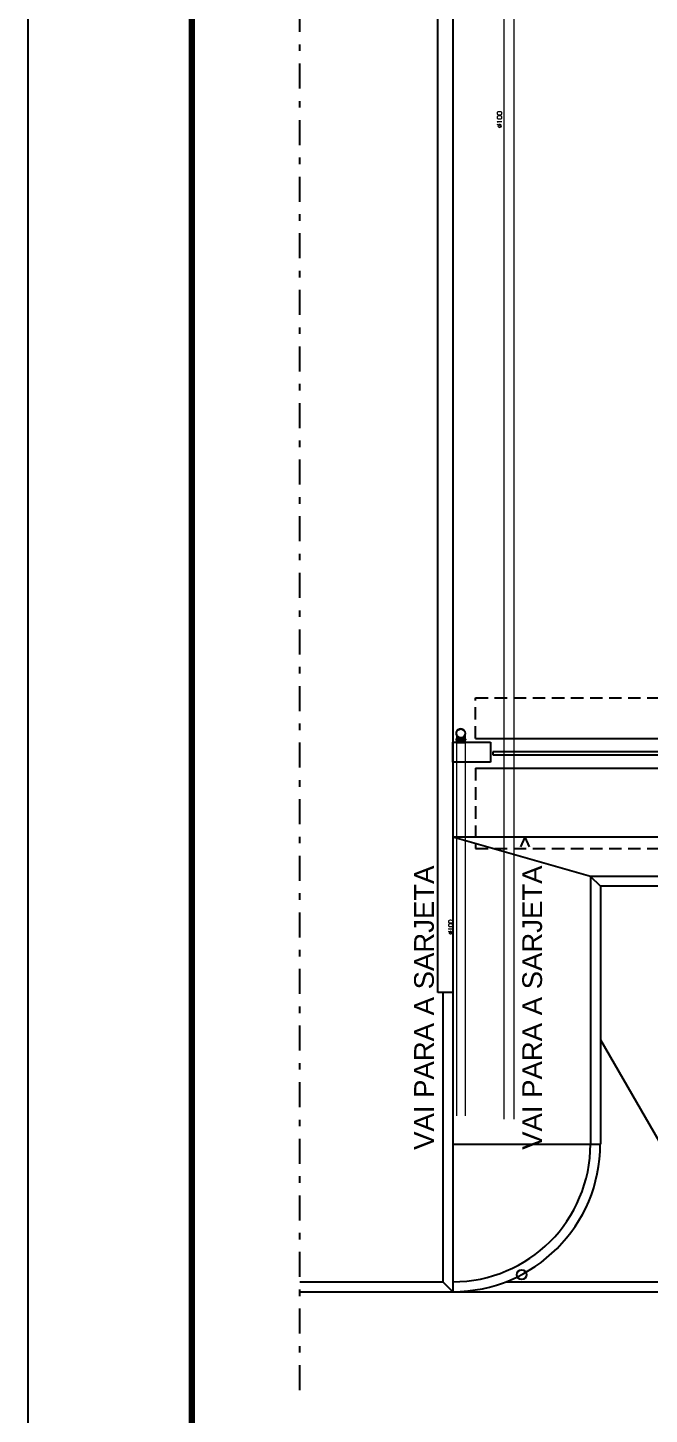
# Model space of a CAD drawing. Header units: millimetres. Extents: x 1573 to 2177, y 1587 to 1932.
# Drawn here: x 1884.45 to 1893.92, y 1888.43 to 1909.54 of the extents above; entities that cross this region are included whole.
import ezdxf
from ezdxf.enums import TextEntityAlignment as Align

# ---------------------------------------------------------------- set-up
doc = ezdxf.new("R2010")
doc.units = ezdxf.units.MM
doc.header["$LTSCALE"] = 0.03
doc.linetypes.add('DASHDOT', pattern=[25.4, 12.7, -6.35, 0, -6.35])
doc.linetypes.add('HIDDEN', pattern=[9.525, 6.35, -3.175])
for name, color, linetype in [('-HIDRO', 8, 'Continuous'), ("PRANCHA - PROJETU'S", 7, 'Continuous'), ('Texto', 4, 'Continuous'), ('Texto-Tubos', 7, 'Continuous'), ('Tinterno', 9, 'Continuous')]:
    doc.layers.add(name, color=color, linetype=linetype)
doc.layers.add('TigreCad', color=2, linetype='Continuous', lineweight=13)
doc.styles.get("Standard").update_dxf_attribs({"font": 'arial.ttf'})
doc.styles.add('TCTUBOS-TXT', font='txt.shx')

# ---------------------------------------------------------------- blocks, each defined once
blk = doc.blocks.new('ADFSGASDFG')
at = {"layer": "PRANCHA - PROJETU'S", "color": 1}
blk.add_line((276.578, 107.346), (276.578, 47.946), dxfattribs=at)
at = {"layer": "PRANCHA - PROJETU'S", "color": 4, "const_width": 0.1}
blk.add_lwpolyline([(279.078, 106.346), (359.678, 106.346), (359.678, 48.946), (279.078, 48.946)], close=True, dxfattribs=at)
blk = doc.blocks.new('j9n100s')
at = {"layer": 'TigreCad'}
for p, q in [((27, 51), (60, 51)), ((27, -51), (60, -51))]:
    blk.add_line(p, q, dxfattribs=at)
blk.add_circle((0, 0), 53.2, dxfattribs=at)
for start, end in [(61.785, 298.215), (298.215, 61.785)]:
    blk.add_arc((0, 0), 57.7, start, end, dxfattribs=at)
at = {"layer": 'Tinterno'}
blk.add_line((60, -51), (60, 51), dxfattribs=at)
blk.add_circle((0, 0), 51, dxfattribs=at)
blk = doc.blocks.new('11031030p')
at = {"layer": 'TigreCad'}
for p, q in [((0, -53), (0, 53)), ((0, 53), (4, 53)), ((6, 57), (5, 54)), ((7, 58), (17, 58)), ((7, -57), (7, 57)), ((17, -57), (17, 57)), ((18, 57), (18, 54)), ((19, 53), (31, 53)), ((31, 53), (31, 53)), ((51, 53), (31, 53)), ((51, 53), (53, 51)), ((53, -51), (53, 51)), ((0, -53), (4, -53)), ((6, -57), (5, -54)), ((7, -58), (17, -58)), ((18, -57), (18, -54)), ((19, -53), (31, -53)), ((31, -53), (31, -53)), ((31, -53), (51, -53)), ((51, -53), (53, -51))]:
    blk.add_line(p, q, dxfattribs=at)
for centre, start, end in [((4, 54), 270, 345), ((7, 57), 90, 165), ((17, 57), 5, 90), ((19, 54), 185, 270), ((4, -54), 15, 90), ((7, -57), 195, 270), ((17, -57), 270, 355), ((19, -54), 90, 175)]:
    blk.add_arc(centre, 1, start, end, dxfattribs=at)
at = {"layer": 'Tinterno'}
for p, q in [((5, -53), (5, 53)), ((18, -53), (18, 53)), ((31, 53), (31, -53)), ((31, 53), (31, -53)), ((51, 53), (51, -53))]:
    blk.add_line(p, q, dxfattribs=at)

msp = doc.modelspace()

# ---------------------------------------------------------------- linework, layer by layer
at = {"layer": '-HIDRO', "linetype": 'DASHDOT'}
msp.add_line((1888.599, 1888.793), (1888.599, 1928.734), dxfattribs=at)
at = {"layer": '-HIDRO'}
for p, q in [((1890.704, 1894.849), (1890.704, 1928.734)), ((1890.929, 1928.734), (1890.929, 1894.849)), ((1890.929, 1898.662), (1891.503, 1898.662)), ((1890.929, 1898.356), (1890.929, 1898.662)), ((1891.278, 1898.717), (1895.477, 1898.717)), ((1891.503, 1898.662), (1891.503, 1898.356)), ((1895.477, 1898.514), (1891.54, 1898.514)), ((1891.54, 1898.514), (1891.54, 1898.469)), ((1891.54, 1898.469), (1895.477, 1898.469)), ((1891.503, 1898.356), (1890.929, 1898.356)), ((1891.278, 1898.267), (1895.477, 1898.267)), ((1895.815, 1897.217), (1890.929, 1897.217)), ((1893.029, 1896.617), (1890.929, 1897.217)), ((1892.026, 1897.217), (1891.961, 1897.07)), ((1892.026, 1897.217), (1892.092, 1897.07)), ((1893.029, 1896.617), (1893.029, 1892.542)), ((1909.531, 1896.617), (1893.029, 1896.617)), ((1893.179, 1896.467), (1893.029, 1896.617)), ((1893.179, 1896.467), (1893.179, 1892.542)), ((1909.381, 1896.467), (1893.179, 1896.467)), ((1890.929, 1894.849), (1890.704, 1894.849)), ((1890.779, 1894.849), (1890.779, 1890.442)), ((1890.929, 1894.849), (1890.929, 1890.292)), ((1893.179, 1894.13), (1895.394, 1890.292)), ((1890.929, 1892.542), (1893.179, 1892.542)), ((1888.599, 1890.442), (1890.779, 1890.442)), ((1890.779, 1890.442), (1890.929, 1890.292)), ((1891.737, 1890.442), (1910.823, 1890.442)), ((1888.599, 1890.292), (1913.655, 1890.292))]:
    msp.add_line(p, q, dxfattribs=at)
at = {"layer": '-HIDRO', "linetype": 'HIDDEN'}
for p, q in [((1891.278, 1898.717), (1891.278, 1899.339)), ((1891.278, 1899.339), (1895.477, 1899.339)), ((1891.278, 1898.267), (1891.278, 1897.045)), ((1891.278, 1897.045), (1895.477, 1897.045))]:
    msp.add_line(p, q, dxfattribs=at)
at = {"layer": '-HIDRO', "linetype": 'DASHDOT', "ltscale": 0.5}
msp.add_line((1891.278, 1898.717), (1895.477, 1898.717), dxfattribs=at)
at = {"layer": '-HIDRO'}
msp.add_circle((1891.979, 1890.552), 0.075, dxfattribs=at)
for radius in [2.249, 2.099]:
    msp.add_arc((1890.929, 1892.542), radius, 270, 360, dxfattribs=at)
at = {"layer": 'TigreCad', "ltscale": 100}
for p, q in [((1891.706, 1912.725), (1891.706, 1892.921)), ((1891.858, 1912.725), (1891.858, 1892.921)), ((1890.986, 1898.65), (1890.986, 1892.973)), ((1891.118, 1898.65), (1891.118, 1892.973))]:
    msp.add_line(p, q, dxfattribs=at)

# ---------------------------------------------------------------- block references
at = {"layer": "PRANCHA - PROJETU'S", "color": 1}
msp.add_blockref('ADFSGASDFG', (1607.877, 1824.388), dxfattribs=at)
at = {"layer": 'TigreCad', "ltscale": 100, "xscale": 0.00129975, "yscale": 0.00129975, "zscale": 0.00129975}
for name, p, rotation in [('j9n100s', (1891.051, 1898.797), 270.3707628494863), ('11031030p', (1891.052, 1898.719), 270)]:
    msp.add_blockref(name, p, dxfattribs=dict(at, rotation=rotation))

# ---------------------------------------------------------------- texts
at = {"layer": 'Texto'}
for p in [(1890.492, 1894.618), (1892.14, 1894.619)]:
    msp.add_text('VAI PARA A SARJETA', height=0.29993, rotation=90, dxfattribs=at).set_placement(p, align=Align.MIDDLE_CENTER)
at = {"layer": 'Texto-Tubos', "ltscale": 100, "style": 'TCTUBOS-TXT'}
for height, p in [(0.075, (1891.68, 1908.146)), (0.065, (1890.929, 1895.846))]:
    msp.add_text('%%C100', height=height, rotation=90, dxfattribs=at).set_placement(p, align=Align.CENTER)

doc.saveas('drawing.dxf')
